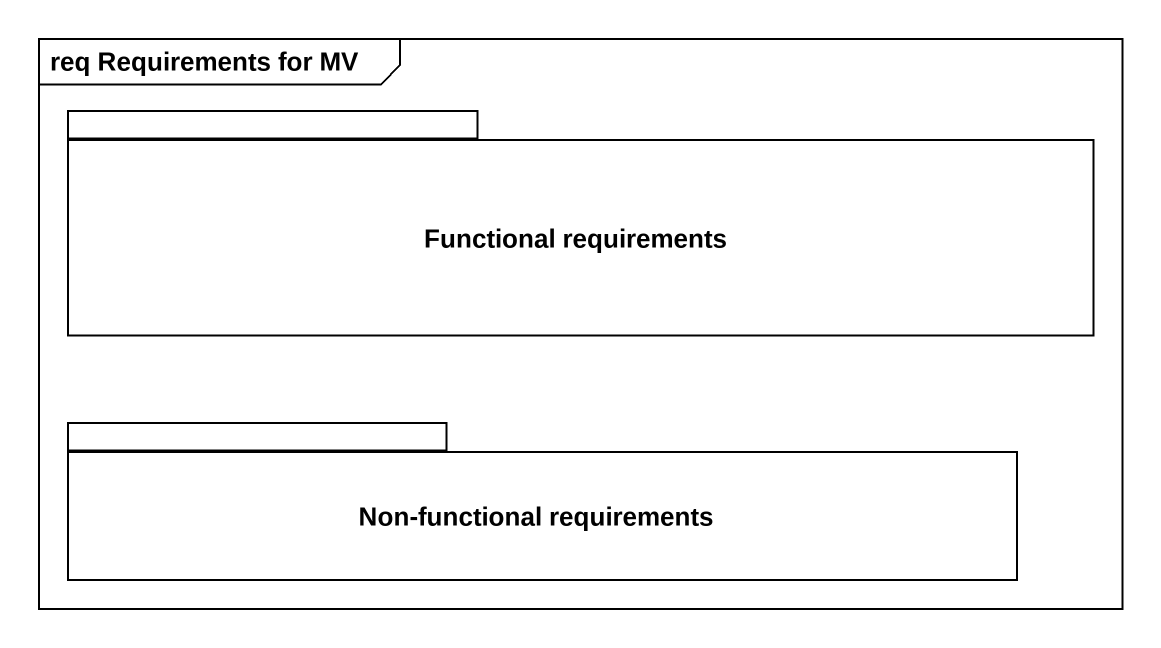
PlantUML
@startuml
mainframe req Requirements for MV
package "Functional requirements" as Functional_requirements {
}
package "Non-functional requirements" as Non_functional_requirements {
}
@enduml
